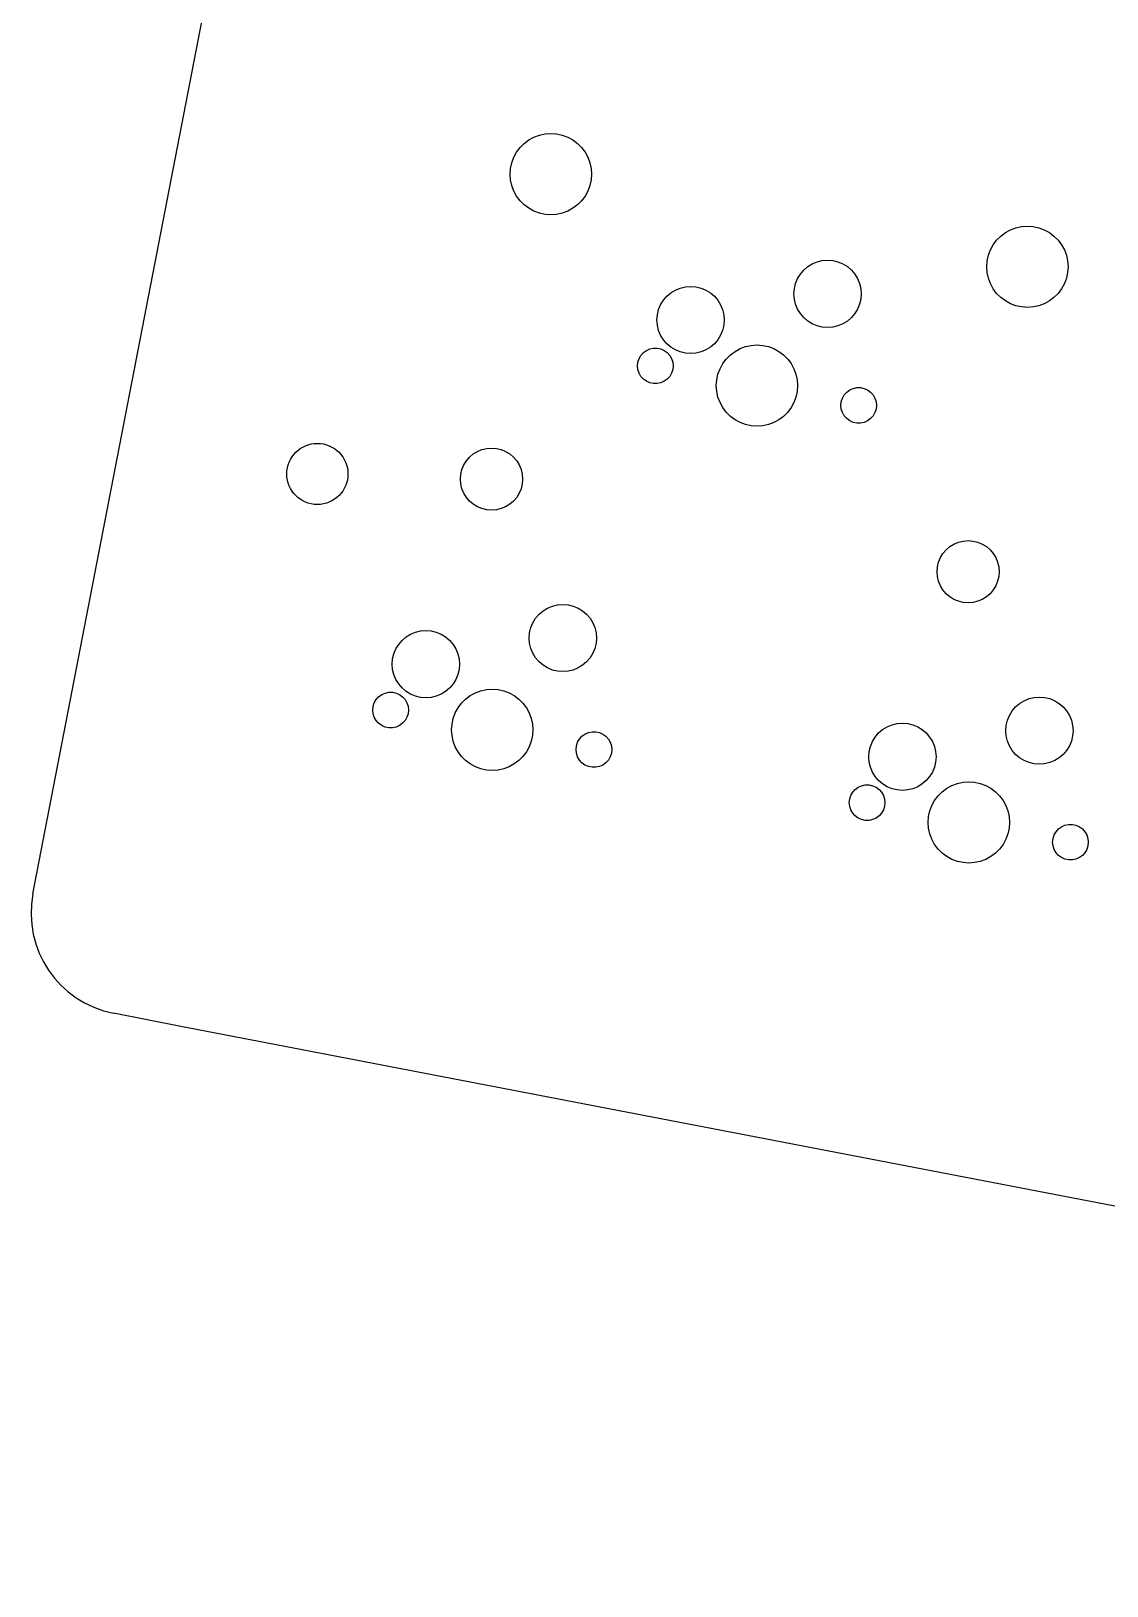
# Model space of a CAD drawing. Extents: x 101 to 518, y -308 to -134.
# Drawn here: x 101.5 to 154.2, y -307.3 to -231.1 of the extents above; entities that cross this region are included whole.
import ezdxf

# ---------------------------------------------------------------- set-up
doc = ezdxf.new("R2010")
doc.units = 0
doc.layers.add('BLACK', color=7, linetype='CONTINUOUS')

msp = doc.modelspace()

# ---------------------------------------------------------------- linework, layer by layer
at = {"layer": 'BLACK', "linetype": 'CONTINUOUS'}
for p, q in [((101.55841, -273.39485), (126.058534, -146.810875)), ((125.653761, -236.582415), (125.881504, -236.411929)), ((125.881504, -236.411929), (126.131192, -236.275589)), ((126.131192, -236.275589), (126.397741, -236.176171)), ((126.397741, -236.176171), (126.675726, -236.115699)), ((126.675726, -236.115699), (126.959488, -236.095404)), ((126.959488, -236.095404), (127.24325, -236.115699)), ((127.24325, -236.115699), (127.521235, -236.176171)), ((127.521235, -236.176171), (127.787784, -236.275589)), ((127.787784, -236.275589), (128.037472, -236.411929)), ((128.037472, -236.411929), (128.265215, -236.582415)), ((125.145773, -237.261008), (125.282113, -237.01132)), ((125.282113, -237.01132), (125.452599, -236.783577)), ((125.452599, -236.783577), (125.653761, -236.582415)), ((128.265215, -236.582415), (128.466377, -236.783577)), ((128.466377, -236.783577), (128.636863, -237.01132)), ((128.636863, -237.01132), (128.773203, -237.261008)), ((124.965588, -238.089304), (124.985883, -237.805542)), ((124.985883, -237.805542), (125.046355, -237.527557)), ((125.046355, -237.527557), (125.145773, -237.261008)), ((128.773203, -237.261008), (128.872621, -237.527557)), ((128.872621, -237.527557), (128.933093, -237.805542)), ((128.933093, -237.805542), (128.953388, -238.089304)), ((124.985883, -238.373066), (124.965588, -238.089304)), ((125.046355, -238.651051), (124.985883, -238.373066)), ((125.145773, -238.9176), (125.046355, -238.651051)), ((128.872621, -238.651051), (128.773203, -238.9176)), ((128.933093, -238.373066), (128.872621, -238.651051)), ((128.953388, -238.089304), (128.933093, -238.373066)), ((125.282113, -239.167288), (125.145773, -238.9176)), ((125.452599, -239.395031), (125.282113, -239.167288)), ((125.653761, -239.596193), (125.452599, -239.395031)), ((128.466377, -239.395031), (128.265215, -239.596193)), ((128.636863, -239.167288), (128.466377, -239.395031)), ((128.773203, -238.9176), (128.636863, -239.167288)), ((125.881504, -239.766679), (125.653761, -239.596193)), ((126.131192, -239.903019), (125.881504, -239.766679)), ((126.397741, -240.002437), (126.131192, -239.903019)), ((126.675726, -240.062909), (126.397741, -240.002437)), ((126.959488, -240.083204), (126.675726, -240.062909)), ((127.24325, -240.062909), (126.959488, -240.083204)), ((127.521235, -240.002437), (127.24325, -240.062909)), ((127.787784, -239.903019), (127.521235, -240.002437)), ((128.037472, -239.766679), (127.787784, -239.903019)), ((128.265215, -239.596193), (128.037472, -239.766679)), ((149.028758, -241.126054), (149.256501, -240.955568)), ((149.256501, -240.955568), (149.506189, -240.819228)), ((149.506189, -240.819228), (149.772738, -240.71981)), ((149.772738, -240.71981), (150.050723, -240.659338)), ((150.050723, -240.659338), (150.334485, -240.639043)), ((150.334485, -240.639043), (150.618247, -240.659338)), ((150.618247, -240.659338), (150.896232, -240.71981)), ((150.896232, -240.71981), (151.162781, -240.819228)), ((151.162781, -240.819228), (151.412469, -240.955568)), ((151.412469, -240.955568), (151.640212, -241.126054)), ((148.52077, -241.804647), (148.65711, -241.554959)), ((148.65711, -241.554959), (148.827596, -241.327216)), ((148.827596, -241.327216), (149.028758, -241.126054)), ((151.640212, -241.126054), (151.841374, -241.327216)), ((151.841374, -241.327216), (152.01186, -241.554959)), ((152.01186, -241.554959), (152.1482, -241.804647)), ((139.564655, -242.627567), (139.785417, -242.492284)), ((139.785417, -242.492284), (140.024623, -242.393202)), ((140.024623, -242.393202), (140.276384, -242.332759)), ((140.276384, -242.332759), (140.534501, -242.312445)), ((140.534501, -242.312445), (140.792618, -242.332759)), ((140.792618, -242.332759), (141.044379, -242.393202)), ((141.044379, -242.393202), (141.283585, -242.492284)), ((141.283585, -242.492284), (141.504347, -242.627567)), ((148.340585, -242.632943), (148.36088, -242.349181)), ((148.36088, -242.349181), (148.421352, -242.071196)), ((148.421352, -242.071196), (148.52077, -241.804647)), ((152.1482, -241.804647), (152.247618, -242.071196)), ((152.247618, -242.071196), (152.30809, -242.349181)), ((152.30809, -242.349181), (152.328385, -242.632943)), ((138.965258, -243.452567), (139.06434, -243.213361)), ((139.06434, -243.213361), (139.199623, -242.992599)), ((139.199623, -242.992599), (139.367775, -242.795719)), ((139.367775, -242.795719), (139.564655, -242.627567)), ((141.504347, -242.627567), (141.701227, -242.795719)), ((141.701227, -242.795719), (141.869379, -242.992599)), ((141.869379, -242.992599), (142.004662, -243.213361)), ((142.004662, -243.213361), (142.103744, -243.452567)), ((148.36088, -242.916705), (148.340585, -242.632943)), ((148.421352, -243.19469), (148.36088, -242.916705)), ((148.52077, -243.461239), (148.421352, -243.19469)), ((152.247618, -243.19469), (152.1482, -243.461239)), ((152.30809, -242.916705), (152.247618, -243.19469)), ((152.328385, -242.632943), (152.30809, -242.916705)), ((132.649787, -244.077415), (132.846667, -243.909263)), ((132.846667, -243.909263), (133.067429, -243.77398)), ((133.067429, -243.77398), (133.306635, -243.674898)), ((133.306635, -243.674898), (133.558396, -243.614455)), ((133.558396, -243.614455), (133.816513, -243.594141)), ((133.816513, -243.594141), (134.07463, -243.614455)), ((134.07463, -243.614455), (134.326391, -243.674898)), ((134.326391, -243.674898), (134.565597, -243.77398)), ((134.565597, -243.77398), (134.786359, -243.909263)), ((134.786359, -243.909263), (134.983239, -244.077415)), ((138.884501, -243.962445), (138.904815, -243.704328)), ((138.904815, -244.220562), (138.884501, -243.962445)), ((138.904815, -243.704328), (138.965258, -243.452567)), ((142.103744, -243.452567), (142.164187, -243.704328)), ((142.164187, -243.704328), (142.184501, -243.962445)), ((142.184501, -243.962445), (142.164187, -244.220562)), ((148.65711, -243.710927), (148.52077, -243.461239)), ((148.827596, -243.93867), (148.65711, -243.710927)), ((149.028758, -244.139832), (148.827596, -243.93867)), ((151.841374, -243.93867), (151.640212, -244.139832)), ((152.01186, -243.710927), (151.841374, -243.93867)), ((152.1482, -243.461239), (152.01186, -243.710927)), ((132.186827, -244.986024), (132.24727, -244.734263)), ((132.24727, -244.734263), (132.346352, -244.495057)), ((132.346352, -244.495057), (132.481635, -244.274295)), ((132.481635, -244.274295), (132.649787, -244.077415)), ((134.983239, -244.077415), (135.151391, -244.274295)), ((135.151391, -244.274295), (135.286674, -244.495057)), ((135.286674, -244.495057), (135.385756, -244.734263)), ((135.385756, -244.734263), (135.446199, -244.986024)), ((138.965258, -244.472323), (138.904815, -244.220562)), ((139.06434, -244.711529), (138.965258, -244.472323)), ((139.199623, -244.932291), (139.06434, -244.711529)), ((142.004662, -244.711529), (141.869379, -244.932291)), ((142.103744, -244.472323), (142.004662, -244.711529)), ((142.164187, -244.220562), (142.103744, -244.472323)), ((149.256501, -244.310318), (149.028758, -244.139832)), ((149.506189, -244.446658), (149.256501, -244.310318)), ((149.772738, -244.546076), (149.506189, -244.446658)), ((150.050723, -244.606548), (149.772738, -244.546076)), ((150.334485, -244.626843), (150.050723, -244.606548)), ((150.618247, -244.606548), (150.334485, -244.626843)), ((150.896232, -244.546076), (150.618247, -244.606548)), ((151.162781, -244.446658), (150.896232, -244.546076)), ((151.412469, -244.310318), (151.162781, -244.446658)), ((151.640212, -244.139832), (151.412469, -244.310318)), ((132.166513, -245.244141), (132.186827, -244.986024)), ((132.186827, -245.502258), (132.166513, -245.244141)), ((132.24727, -245.754019), (132.186827, -245.502258)), ((135.446199, -245.502258), (135.385756, -245.754019)), ((135.446199, -244.986024), (135.466513, -245.244141)), ((135.466513, -245.244141), (135.446199, -245.502258)), ((139.367775, -245.129171), (139.199623, -244.932291)), ((139.564655, -245.297323), (139.367775, -245.129171)), ((139.785417, -245.432606), (139.564655, -245.297323)), ((140.024623, -245.531688), (139.785417, -245.432606)), ((140.276384, -245.592131), (140.024623, -245.531688)), ((141.044379, -245.531688), (140.792618, -245.592131)), ((141.283585, -245.432606), (141.044379, -245.531688)), ((141.504347, -245.297323), (141.283585, -245.432606)), ((141.701227, -245.129171), (141.504347, -245.297323)), ((141.869379, -244.932291), (141.701227, -245.129171)), ((132.346352, -245.993225), (132.24727, -245.754019)), ((132.481635, -246.213987), (132.346352, -245.993225)), ((132.649787, -246.410867), (132.481635, -246.213987)), ((135.151391, -246.213987), (134.983239, -246.410867)), ((135.286674, -245.993225), (135.151391, -246.213987)), ((135.385756, -245.754019), (135.286674, -245.993225)), ((140.534501, -245.612445), (140.276384, -245.592131)), ((140.792618, -245.592131), (140.534501, -245.612445)), ((131.28584, -247.139251), (131.377302, -246.980834)), ((131.377302, -246.980834), (131.499703, -246.844894)), ((131.499703, -246.844894), (131.647692, -246.737374)), ((131.647692, -246.737374), (131.814802, -246.662972)), ((131.814802, -246.662972), (131.99373, -246.624939)), ((131.99373, -246.624939), (132.176654, -246.624939)), ((132.176654, -246.624939), (132.355582, -246.662972)), ((132.355582, -246.662972), (132.522692, -246.737374)), ((132.522692, -246.737374), (132.670681, -246.844894)), ((132.846667, -246.579019), (132.649787, -246.410867)), ((132.670681, -246.844894), (132.793082, -246.980834)), ((132.793082, -246.980834), (132.884544, -247.139251)), ((133.067429, -246.714302), (132.846667, -246.579019)), ((133.306635, -246.813384), (133.067429, -246.714302)), ((133.558396, -246.873827), (133.306635, -246.813384)), ((133.816513, -246.894141), (133.558396, -246.873827)), ((134.07463, -246.873827), (133.816513, -246.894141)), ((134.326391, -246.813384), (134.07463, -246.873827)), ((134.565597, -246.714302), (134.326391, -246.813384)), ((134.786359, -246.579019), (134.565597, -246.714302)), ((134.983239, -246.410867), (134.786359, -246.579019)), ((135.564969, -247.158729), (135.766131, -246.957567)), ((135.766131, -246.957567), (135.993874, -246.787081)), ((135.993874, -246.787081), (136.243562, -246.650741)), ((136.243562, -246.650741), (136.510111, -246.551323)), ((136.510111, -246.551323), (136.788096, -246.490851)), ((136.788096, -246.490851), (137.071858, -246.470556)), ((137.071858, -246.470556), (137.35562, -246.490851)), ((137.35562, -246.490851), (137.633605, -246.551323)), ((137.633605, -246.551323), (137.900154, -246.650741)), ((137.900154, -246.650741), (138.149842, -246.787081)), ((138.149842, -246.787081), (138.377585, -246.957567)), ((138.377585, -246.957567), (138.578747, -247.158729)), ((131.210192, -247.495146), (131.229313, -247.313223)), ((131.229313, -247.677069), (131.210192, -247.495146)), ((131.229313, -247.313223), (131.28584, -247.139251)), ((131.28584, -247.851041), (131.229313, -247.677069)), ((131.377302, -248.009458), (131.28584, -247.851041)), ((132.884544, -247.851041), (132.793082, -248.009458)), ((132.884544, -247.139251), (132.941071, -247.313223)), ((132.941071, -247.677069), (132.884544, -247.851041)), ((132.941071, -247.313223), (132.960192, -247.495146)), ((132.960192, -247.495146), (132.941071, -247.677069)), ((135.158725, -247.902709), (135.258143, -247.63616)), ((135.258143, -247.63616), (135.394483, -247.386472)), ((135.394483, -247.386472), (135.564969, -247.158729)), ((138.578747, -247.158729), (138.749233, -247.386472)), ((138.749233, -247.386472), (138.885573, -247.63616)), ((138.885573, -247.63616), (138.984991, -247.902709)), ((131.499703, -248.145398), (131.377302, -248.009458)), ((131.647692, -248.252918), (131.499703, -248.145398)), ((131.814802, -248.32732), (131.647692, -248.252918)), ((131.99373, -248.365353), (131.814802, -248.32732)), ((132.176654, -248.365353), (131.99373, -248.365353)), ((132.355582, -248.32732), (132.176654, -248.365353)), ((132.522692, -248.252918), (132.355582, -248.32732)), ((132.670681, -248.145398), (132.522692, -248.252918)), ((132.793082, -248.009458), (132.670681, -248.145398)), ((135.077958, -248.464456), (135.098253, -248.180694)), ((135.098253, -248.748218), (135.077958, -248.464456)), ((135.098253, -248.180694), (135.158725, -247.902709)), ((138.984991, -247.902709), (139.045463, -248.180694)), ((139.045463, -248.180694), (139.065758, -248.464456)), ((139.065758, -248.464456), (139.045463, -248.748218)), ((141.621024, -248.675994), (141.788134, -248.601592)), ((141.788134, -248.601592), (141.967062, -248.563559)), ((141.967062, -248.563559), (142.149986, -248.563559)), ((142.149986, -248.563559), (142.328914, -248.601592)), ((142.328914, -248.601592), (142.496024, -248.675994)), ((135.158725, -249.026203), (135.098253, -248.748218)), ((135.258143, -249.292752), (135.158725, -249.026203)), ((135.394483, -249.54244), (135.258143, -249.292752)), ((138.885573, -249.292752), (138.749233, -249.54244)), ((138.984991, -249.026203), (138.885573, -249.292752)), ((139.045463, -248.748218), (138.984991, -249.026203)), ((141.183524, -249.433766), (141.202645, -249.251843)), ((141.202645, -249.251843), (141.259172, -249.077871)), ((141.259172, -249.077871), (141.350634, -248.919454)), ((141.350634, -248.919454), (141.473035, -248.783514)), ((141.473035, -248.783514), (141.621024, -248.675994)), ((142.496024, -248.675994), (142.644013, -248.783514)), ((142.644013, -248.783514), (142.766414, -248.919454)), ((142.766414, -248.919454), (142.857876, -249.077871)), ((142.857876, -249.077871), (142.914403, -249.251843)), ((142.914403, -249.251843), (142.933524, -249.433766)), ((135.564969, -249.770183), (135.394483, -249.54244)), ((135.766131, -249.971345), (135.564969, -249.770183)), ((135.993874, -250.141831), (135.766131, -249.971345)), ((136.243562, -250.278171), (135.993874, -250.141831)), ((138.149842, -250.141831), (137.900154, -250.278171)), ((138.377585, -249.971345), (138.149842, -250.141831)), ((138.578747, -249.770183), (138.377585, -249.971345)), ((138.749233, -249.54244), (138.578747, -249.770183)), ((141.202645, -249.615689), (141.183524, -249.433766)), ((141.259172, -249.789661), (141.202645, -249.615689)), ((141.350634, -249.948078), (141.259172, -249.789661)), ((141.473035, -250.084018), (141.350634, -249.948078)), ((141.621024, -250.191538), (141.473035, -250.084018)), ((142.644013, -250.084018), (142.496024, -250.191538)), ((142.766414, -249.948078), (142.644013, -250.084018)), ((142.857876, -249.789661), (142.766414, -249.948078)), ((142.914403, -249.615689), (142.857876, -249.789661)), ((142.933524, -249.433766), (142.914403, -249.615689)), ((136.510111, -250.377589), (136.243562, -250.278171)), ((136.788096, -250.438061), (136.510111, -250.377589)), ((137.071858, -250.458356), (136.788096, -250.438061)), ((137.35562, -250.438061), (137.071858, -250.458356)), ((137.633605, -250.377589), (137.35562, -250.438061)), ((137.900154, -250.278171), (137.633605, -250.377589)), ((141.788134, -250.26594), (141.621024, -250.191538)), ((141.967062, -250.303973), (141.788134, -250.26594)), ((142.149986, -250.303973), (141.967062, -250.303973)), ((142.328914, -250.26594), (142.149986, -250.303973)), ((142.496024, -250.191538), (142.328914, -250.26594)), ((123.155774, -251.81636), (123.359677, -251.691408)), ((123.359677, -251.691408), (123.580617, -251.599892)), ((123.580617, -251.599892), (123.813153, -251.544065)), ((123.813153, -251.544065), (124.051559, -251.525302)), ((124.051559, -251.525302), (124.289965, -251.544065)), ((124.289965, -251.544065), (124.522501, -251.599892)), ((124.522501, -251.599892), (124.743441, -251.691408)), ((124.743441, -251.691408), (124.947344, -251.81636)), ((122.602149, -252.57836), (122.693665, -252.35742)), ((122.693665, -252.35742), (122.818617, -252.153517)), ((122.818617, -252.153517), (122.973928, -251.971671)), ((122.973928, -251.971671), (123.155774, -251.81636)), ((124.947344, -251.81636), (125.12919, -251.971671)), ((125.12919, -251.971671), (125.284501, -252.153517)), ((125.284501, -252.153517), (125.409453, -252.35742)), ((125.409453, -252.35742), (125.500969, -252.57836)), ((122.527559, -253.049302), (122.546322, -252.810896)), ((122.546322, -253.287708), (122.527559, -253.049302)), ((122.546322, -252.810896), (122.602149, -252.57836)), ((125.500969, -252.57836), (125.556796, -252.810896)), ((125.556796, -252.810896), (125.575559, -253.049302)), ((125.575559, -253.049302), (125.556796, -253.287708)), ((122.602149, -253.520244), (122.546322, -253.287708)), ((122.693665, -253.741184), (122.602149, -253.520244)), ((122.818617, -253.945087), (122.693665, -253.741184)), ((122.973928, -254.126933), (122.818617, -253.945087)), ((125.284501, -253.945087), (125.12919, -254.126933)), ((125.409453, -253.741184), (125.284501, -253.945087)), ((125.500969, -253.520244), (125.409453, -253.741184)), ((125.556796, -253.287708), (125.500969, -253.520244)), ((123.155774, -254.282244), (122.973928, -254.126933)), ((123.359677, -254.407196), (123.155774, -254.282244)), ((123.580617, -254.498712), (123.359677, -254.407196)), ((123.813153, -254.554539), (123.580617, -254.498712)), ((124.051559, -254.573302), (123.813153, -254.554539)), ((124.289965, -254.554539), (124.051559, -254.573302)), ((124.522501, -254.498712), (124.289965, -254.554539)), ((124.743441, -254.407196), (124.522501, -254.498712)), ((124.947344, -254.282244), (124.743441, -254.407196)), ((125.12919, -254.126933), (124.947344, -254.282244)), ((146.530771, -256.359998), (146.734674, -256.235046)), ((146.734674, -256.235046), (146.955614, -256.14353)), ((146.955614, -256.14353), (147.18815, -256.087703)), ((147.18815, -256.087703), (147.426556, -256.06894)), ((147.426556, -256.06894), (147.664962, -256.087703)), ((147.664962, -256.087703), (147.897498, -256.14353)), ((147.897498, -256.14353), (148.118438, -256.235046)), ((148.118438, -256.235046), (148.322341, -256.359998)), ((145.977146, -257.121998), (146.068662, -256.901058)), ((146.068662, -256.901058), (146.193614, -256.697155)), ((146.193614, -256.697155), (146.348925, -256.515309)), ((146.348925, -256.515309), (146.530771, -256.359998)), ((148.322341, -256.359998), (148.504187, -256.515309)), ((148.504187, -256.515309), (148.659498, -256.697155)), ((148.659498, -256.697155), (148.78445, -256.901058)), ((148.78445, -256.901058), (148.875966, -257.121998)), ((145.902556, -257.59294), (145.921319, -257.354534)), ((145.921319, -257.831346), (145.902556, -257.59294)), ((145.921319, -257.354534), (145.977146, -257.121998)), ((148.875966, -257.121998), (148.931793, -257.354534)), ((148.931793, -257.354534), (148.950556, -257.59294)), ((148.950556, -257.59294), (148.931793, -257.831346)), ((145.977146, -258.063882), (145.921319, -257.831346)), ((146.068662, -258.284822), (145.977146, -258.063882)), ((146.193614, -258.488725), (146.068662, -258.284822)), ((146.348925, -258.670571), (146.193614, -258.488725)), ((148.659498, -258.488725), (148.504187, -258.670571)), ((148.78445, -258.284822), (148.659498, -258.488725)), ((148.875966, -258.063882), (148.78445, -258.284822)), ((148.931793, -257.831346), (148.875966, -258.063882)), ((126.800507, -259.374826), (127.039713, -259.275744)), ((127.039713, -259.275744), (127.291474, -259.215301)), ((127.291474, -259.215301), (127.549591, -259.194987)), ((127.549591, -259.194987), (127.807708, -259.215301)), ((127.807708, -259.215301), (128.059469, -259.275744)), ((128.059469, -259.275744), (128.298675, -259.374826)), ((146.530771, -258.825882), (146.348925, -258.670571)), ((146.734674, -258.950834), (146.530771, -258.825882)), ((146.955614, -259.04235), (146.734674, -258.950834)), ((147.18815, -259.098177), (146.955614, -259.04235)), ((147.426556, -259.11694), (147.18815, -259.098177)), ((147.664962, -259.098177), (147.426556, -259.11694)), ((147.897498, -259.04235), (147.664962, -259.098177)), ((148.118438, -258.950834), (147.897498, -259.04235)), ((148.322341, -258.825882), (148.118438, -258.950834)), ((148.504187, -258.670571), (148.322341, -258.825882)), ((126.07943, -260.095903), (126.214713, -259.875141)), ((126.214713, -259.875141), (126.382865, -259.678261)), ((126.382865, -259.678261), (126.579745, -259.510109)), ((126.579745, -259.510109), (126.800507, -259.374826)), ((128.298675, -259.374826), (128.519437, -259.510109)), ((128.519437, -259.510109), (128.716317, -259.678261)), ((128.716317, -259.678261), (128.884469, -259.875141)), ((128.884469, -259.875141), (129.019752, -260.095903)), ((119.664877, -260.959957), (119.861757, -260.791805)), ((119.861757, -260.791805), (120.082519, -260.656522)), ((120.082519, -260.656522), (120.321725, -260.55744)), ((120.321725, -260.55744), (120.573486, -260.496997)), ((120.573486, -260.496997), (120.831603, -260.476683)), ((120.831603, -260.476683), (121.08972, -260.496997)), ((121.08972, -260.496997), (121.341481, -260.55744)), ((121.341481, -260.55744), (121.580687, -260.656522)), ((121.580687, -260.656522), (121.801449, -260.791805)), ((121.801449, -260.791805), (121.998329, -260.959957)), ((125.899591, -260.844987), (125.919905, -260.58687)), ((125.919905, -260.58687), (125.980348, -260.335109)), ((125.980348, -260.335109), (126.07943, -260.095903)), ((129.019752, -260.095903), (129.118834, -260.335109)), ((129.118834, -260.335109), (129.179277, -260.58687)), ((129.179277, -260.58687), (129.199591, -260.844987)), ((119.26236, -261.616805), (119.361442, -261.377599)), ((119.361442, -261.377599), (119.496725, -261.156837)), ((119.496725, -261.156837), (119.664877, -260.959957)), ((121.998329, -260.959957), (122.166481, -261.156837)), ((122.166481, -261.156837), (122.301764, -261.377599)), ((122.301764, -261.377599), (122.400846, -261.616805)), ((125.919905, -261.103104), (125.899591, -260.844987)), ((125.980348, -261.354865), (125.919905, -261.103104)), ((126.07943, -261.594071), (125.980348, -261.354865)), ((126.214713, -261.814833), (126.07943, -261.594071)), ((129.019752, -261.594071), (128.884469, -261.814833)), ((129.118834, -261.354865), (129.019752, -261.594071)), ((129.179277, -261.103104), (129.118834, -261.354865)), ((129.199591, -260.844987), (129.179277, -261.103104)), ((119.181603, -262.126683), (119.201917, -261.868566)), ((119.201917, -262.3848), (119.181603, -262.126683)), ((119.201917, -261.868566), (119.26236, -261.616805)), ((122.400846, -261.616805), (122.461289, -261.868566)), ((122.461289, -261.868566), (122.481603, -262.126683)), ((122.481603, -262.126683), (122.461289, -262.3848)), ((126.382865, -262.011713), (126.214713, -261.814833)), ((126.579745, -262.179865), (126.382865, -262.011713)), ((126.800507, -262.315148), (126.579745, -262.179865)), ((127.039713, -262.41423), (126.800507, -262.315148)), ((128.298675, -262.315148), (128.059469, -262.41423)), ((128.519437, -262.179865), (128.298675, -262.315148)), ((128.716317, -262.011713), (128.519437, -262.179865)), ((128.884469, -261.814833), (128.716317, -262.011713)), ((119.26236, -262.636561), (119.201917, -262.3848)), ((119.361442, -262.875767), (119.26236, -262.636561)), ((119.496725, -263.096529), (119.361442, -262.875767)), ((119.664877, -263.293409), (119.496725, -263.096529)), ((122.166481, -263.096529), (121.998329, -263.293409)), ((122.301764, -262.875767), (122.166481, -263.096529)), ((122.400846, -262.636561), (122.301764, -262.875767)), ((122.461289, -262.3848), (122.400846, -262.636561)), ((127.291474, -262.474673), (127.039713, -262.41423)), ((127.549591, -262.494987), (127.291474, -262.474673)), ((127.807708, -262.474673), (127.549591, -262.494987)), ((128.059469, -262.41423), (127.807708, -262.474673)), ((118.30093, -264.021793), (118.392392, -263.863376)), ((118.392392, -263.863376), (118.514793, -263.727436)), ((118.514793, -263.727436), (118.662782, -263.619916)), ((118.662782, -263.619916), (118.829892, -263.545514)), ((118.829892, -263.545514), (119.00882, -263.507481)), ((119.00882, -263.507481), (119.191744, -263.507481)), ((119.191744, -263.507481), (119.370672, -263.545514)), ((119.370672, -263.545514), (119.537782, -263.619916)), ((119.537782, -263.619916), (119.685771, -263.727436)), ((119.861757, -263.461561), (119.664877, -263.293409)), ((119.685771, -263.727436), (119.808172, -263.863376)), ((119.808172, -263.863376), (119.899634, -264.021793)), ((120.082519, -263.596844), (119.861757, -263.461561)), ((120.321725, -263.695926), (120.082519, -263.596844)), ((120.573486, -263.756369), (120.321725, -263.695926)), ((120.831603, -263.776683), (120.573486, -263.756369)), ((121.08972, -263.756369), (120.831603, -263.776683)), ((121.341481, -263.695926), (121.08972, -263.756369)), ((121.580687, -263.596844), (121.341481, -263.695926)), ((121.801449, -263.461561), (121.580687, -263.596844)), ((121.998329, -263.293409), (121.801449, -263.461561)), ((122.580059, -264.041271), (122.781221, -263.840109)), ((122.781221, -263.840109), (123.008964, -263.669623)), ((123.008964, -263.669623), (123.258652, -263.533283)), ((123.258652, -263.533283), (123.525201, -263.433865)), ((123.525201, -263.433865), (123.803186, -263.373393)), ((123.803186, -263.373393), (124.086948, -263.353098)), ((124.086948, -263.353098), (124.37071, -263.373393)), ((124.37071, -263.373393), (124.648695, -263.433865)), ((124.648695, -263.433865), (124.915244, -263.533283)), ((124.915244, -263.533283), (125.164932, -263.669623)), ((125.164932, -263.669623), (125.392675, -263.840109)), ((125.392675, -263.840109), (125.593837, -264.041271)), ((150.175504, -263.918466), (150.41471, -263.819384)), ((150.41471, -263.819384), (150.666471, -263.758941)), ((150.666471, -263.758941), (150.924588, -263.738627)), ((150.924588, -263.738627), (151.182705, -263.758941)), ((151.182705, -263.758941), (151.434466, -263.819384)), ((151.434466, -263.819384), (151.673672, -263.918466)), ((118.225282, -264.377688), (118.244403, -264.195765)), ((118.244403, -264.559611), (118.225282, -264.377688)), ((118.244403, -264.195765), (118.30093, -264.021793)), ((118.30093, -264.733583), (118.244403, -264.559611)), ((119.899634, -264.021793), (119.956161, -264.195765)), ((119.956161, -264.559611), (119.899634, -264.733583)), ((119.956161, -264.195765), (119.975282, -264.377688)), ((119.975282, -264.377688), (119.956161, -264.559611)), ((122.173815, -264.785251), (122.273233, -264.518702)), ((122.273233, -264.518702), (122.409573, -264.269014)), ((122.409573, -264.269014), (122.580059, -264.041271)), ((125.593837, -264.041271), (125.764323, -264.269014)), ((125.764323, -264.269014), (125.900663, -264.518702)), ((125.900663, -264.518702), (126.000081, -264.785251)), ((149.355345, -264.878749), (149.454427, -264.639543)), ((149.454427, -264.639543), (149.58971, -264.418781)), ((149.58971, -264.418781), (149.757862, -264.221901)), ((149.757862, -264.221901), (149.954742, -264.053749)), ((149.954742, -264.053749), (150.175504, -263.918466)), ((151.673672, -263.918466), (151.894434, -264.053749)), ((151.894434, -264.053749), (152.091314, -264.221901)), ((152.091314, -264.221901), (152.259466, -264.418781)), ((152.259466, -264.418781), (152.394749, -264.639543)), ((152.394749, -264.639543), (152.493831, -264.878749)), ((118.392392, -264.892), (118.30093, -264.733583)), ((118.514793, -265.02794), (118.392392, -264.892)), ((118.662782, -265.13546), (118.514793, -265.02794)), ((118.829892, -265.209862), (118.662782, -265.13546)), ((119.00882, -265.247895), (118.829892, -265.209862)), ((119.191744, -265.247895), (119.00882, -265.247895)), ((119.370672, -265.209862), (119.191744, -265.247895)), ((119.537782, -265.13546), (119.370672, -265.209862)), ((119.685771, -265.02794), (119.537782, -265.13546)), ((119.808172, -264.892), (119.685771, -265.02794)), ((119.899634, -264.733583), (119.808172, -264.892)), ((122.093048, -265.346998), (122.113343, -265.063236)), ((122.113343, -265.63076), (122.093048, -265.346998)), ((122.113343, -265.063236), (122.173815, -264.785251)), ((126.000081, -264.785251), (126.060553, -265.063236)), ((126.060553, -265.063236), (126.080848, -265.346998)), ((126.080848, -265.346998), (126.060553, -265.63076)), ((143.039874, -265.503597), (143.236754, -265.335445)), ((143.236754, -265.335445), (143.457516, -265.200162)), ((143.457516, -265.200162), (143.696722, -265.10108)), ((143.696722, -265.10108), (143.948483, -265.040637)), ((143.948483, -265.040637), (144.2066, -265.020323)), ((144.2066, -265.020323), (144.464717, -265.040637)), ((144.464717, -265.040637), (144.716478, -265.10108)), ((144.716478, -265.10108), (144.955684, -265.200162)), ((144.955684, -265.200162), (145.176446, -265.335445)), ((145.176446, -265.335445), (145.373326, -265.503597)), ((149.274588, -265.388627), (149.294902, -265.13051)), ((149.294902, -265.646744), (149.274588, -265.388627)), ((149.294902, -265.13051), (149.355345, -264.878749)), ((152.493831, -264.878749), (152.554274, -265.13051)), ((152.554274, -265.13051), (152.574588, -265.388627)), ((152.574588, -265.388627), (152.554274, -265.646744)), ((122.173815, -265.908745), (122.113343, -265.63076)), ((122.273233, -266.175294), (122.173815, -265.908745)), ((122.409573, -266.424982), (122.273233, -266.175294)), ((125.900663, -266.175294), (125.764323, -266.424982)), ((126.000081, -265.908745), (125.900663, -266.175294)), ((126.060553, -265.63076), (126.000081, -265.908745)), ((128.198614, -266.316308), (128.217735, -266.134385)), ((128.217735, -266.134385), (128.274262, -265.960413)), ((128.274262, -265.960413), (128.365724, -265.801996)), ((128.365724, -265.801996), (128.488125, -265.666056)), ((128.488125, -265.666056), (128.636114, -265.558536)), ((128.636114, -265.558536), (128.803224, -265.484134)), ((128.803224, -265.484134), (128.982152, -265.446101)), ((128.982152, -265.446101), (129.165076, -265.446101)), ((129.165076, -265.446101), (129.344004, -265.484134)), ((129.344004, -265.484134), (129.511114, -265.558536)), ((129.511114, -265.558536), (129.659103, -265.666056)), ((129.659103, -265.666056), (129.781504, -265.801996)), ((129.781504, -265.801996), (129.872966, -265.960413)), ((129.872966, -265.960413), (129.929493, -266.134385)), ((129.929493, -266.134385), (129.948614, -266.316308)), ((142.576914, -266.412206), (142.637357, -266.160445)), ((142.637357, -266.160445), (142.736439, -265.921239)), ((142.736439, -265.921239), (142.871722, -265.700477)), ((142.871722, -265.700477), (143.039874, -265.503597)), ((145.373326, -265.503597), (145.541478, -265.700477)), ((145.541478, -265.700477), (145.676761, -265.921239)), ((145.676761, -265.921239), (145.775843, -266.160445)), ((145.775843, -266.160445), (145.836286, -266.412206)), ((149.355345, -265.898505), (149.294902, -265.646744)), ((149.454427, -266.137711), (149.355345, -265.898505)), ((149.58971, -266.358473), (149.454427, -266.137711)), ((152.394749, -266.137711), (152.259466, -266.358473)), ((152.493831, -265.898505), (152.394749, -266.137711)), ((152.554274, -265.646744), (152.493831, -265.898505)), ((122.580059, -266.652725), (122.409573, -266.424982)), ((122.781221, -266.853887), (122.580059, -266.652725)), ((123.008964, -267.024373), (122.781221, -266.853887)), ((125.392675, -266.853887), (125.164932, -267.024373)), ((125.593837, -266.652725), (125.392675, -266.853887)), ((125.764323, -266.424982), (125.593837, -266.652725)), ((128.217735, -266.498231), (128.198614, -266.316308)), ((128.274262, -266.672203), (128.217735, -266.498231)), ((128.365724, -266.83062), (128.274262, -266.672203)), ((128.488125, -266.96656), (128.365724, -266.83062)), ((129.781504, -266.83062), (129.659103, -266.96656)), ((129.872966, -266.672203), (129.781504, -266.83062)), ((129.929493, -266.498231), (129.872966, -266.672203)), ((129.948614, -266.316308), (129.929493, -266.498231)), ((142.5566, -266.670323), (142.576914, -266.412206)), ((142.576914, -266.92844), (142.5566, -266.670323)), ((142.637357, -267.180201), (142.576914, -266.92844)), ((145.836286, -266.92844), (145.775843, -267.180201)), ((145.836286, -266.412206), (145.8566, -266.670323)), ((145.8566, -266.670323), (145.836286, -266.92844)), ((149.757862, -266.555353), (149.58971, -266.358473)), ((149.954742, -266.723505), (149.757862, -266.555353)), ((150.175504, -266.858788), (149.954742, -266.723505)), ((150.41471, -266.95787), (150.175504, -266.858788)), ((151.673672, -266.858788), (151.434466, -266.95787)), ((151.894434, -266.723505), (151.673672, -266.858788)), ((152.091314, -266.555353), (151.894434, -266.723505)), ((152.259466, -266.358473), (152.091314, -266.555353)), ((123.258652, -267.160713), (123.008964, -267.024373)), ((123.525201, -267.260131), (123.258652, -267.160713)), ((123.803186, -267.320603), (123.525201, -267.260131)), ((124.086948, -267.340898), (123.803186, -267.320603)), ((124.37071, -267.320603), (124.086948, -267.340898)), ((124.648695, -267.260131), (124.37071, -267.320603)), ((124.915244, -267.160713), (124.648695, -267.260131)), ((125.164932, -267.024373), (124.915244, -267.160713)), ((128.636114, -267.07408), (128.488125, -266.96656)), ((128.803224, -267.148482), (128.636114, -267.07408)), ((128.982152, -267.186515), (128.803224, -267.148482)), ((129.165076, -267.186515), (128.982152, -267.186515)), ((129.344004, -267.148482), (129.165076, -267.186515)), ((129.511114, -267.07408), (129.344004, -267.148482)), ((129.659103, -266.96656), (129.511114, -267.07408)), ((142.736439, -267.419407), (142.637357, -267.180201)), ((142.871722, -267.640169), (142.736439, -267.419407)), ((143.039874, -267.837049), (142.871722, -267.640169)), ((145.541478, -267.640169), (145.373326, -267.837049)), ((145.676761, -267.419407), (145.541478, -267.640169)), ((145.775843, -267.180201), (145.676761, -267.419407)), ((150.666471, -267.018313), (150.41471, -266.95787)), ((150.924588, -267.038627), (150.666471, -267.018313)), ((151.182705, -267.018313), (150.924588, -267.038627)), ((151.434466, -266.95787), (151.182705, -267.018313)), ((141.675927, -268.565433), (141.767389, -268.407016)), ((141.767389, -268.407016), (141.88979, -268.271076)), ((141.88979, -268.271076), (142.037779, -268.163556)), ((142.037779, -268.163556), (142.204889, -268.089154)), ((142.204889, -268.089154), (142.383817, -268.051121)), ((142.383817, -268.051121), (142.566741, -268.051121)), ((142.566741, -268.051121), (142.745669, -268.089154)), ((142.745669, -268.089154), (142.912779, -268.163556)), ((142.912779, -268.163556), (143.060768, -268.271076)), ((143.236754, -268.005201), (143.039874, -267.837049)), ((143.060768, -268.271076), (143.183169, -268.407016)), ((143.183169, -268.407016), (143.274631, -268.565433)), ((143.457516, -268.140484), (143.236754, -268.005201)), ((143.696722, -268.239566), (143.457516, -268.140484)), ((143.948483, -268.300009), (143.696722, -268.239566)), ((144.2066, -268.320323), (143.948483, -268.300009)), ((144.464717, -268.300009), (144.2066, -268.320323)), ((144.716478, -268.239566), (144.464717, -268.300009)), ((144.955684, -268.140484), (144.716478, -268.239566)), ((145.176446, -268.005201), (144.955684, -268.140484)), ((145.373326, -267.837049), (145.176446, -268.005201)), ((145.955056, -268.584911), (146.156218, -268.383749)), ((146.156218, -268.383749), (146.383961, -268.213263)), ((146.383961, -268.213263), (146.633649, -268.076923)), ((146.633649, -268.076923), (146.900198, -267.977505)), ((146.900198, -267.977505), (147.178183, -267.917033)), ((147.178183, -267.917033), (147.461945, -267.896738)), ((147.461945, -267.896738), (147.745707, -267.917033)), ((147.745707, -267.917033), (148.023692, -267.977505)), ((148.023692, -267.977505), (148.290241, -268.076923)), ((148.290241, -268.076923), (148.539929, -268.213263)), ((148.539929, -268.213263), (148.767672, -268.383749)), ((148.767672, -268.383749), (148.968834, -268.584911)), ((141.600279, -268.921328), (141.6194, -268.739405)), ((141.6194, -269.103251), (141.600279, -268.921328)), ((141.6194, -268.739405), (141.675927, -268.565433)), ((141.675927, -269.277223), (141.6194, -269.103251)), ((143.274631, -268.565433), (143.331158, -268.739405)), ((143.331158, -269.103251), (143.274631, -269.277223)), ((143.331158, -268.739405), (143.350279, -268.921328)), ((143.350279, -268.921328), (143.331158, -269.103251)), ((145.548812, -269.328891), (145.64823, -269.062342)), ((145.64823, -269.062342), (145.78457, -268.812654)), ((145.78457, -268.812654), (145.955056, -268.584911)), ((148.968834, -268.584911), (149.13932, -268.812654)), ((149.13932, -268.812654), (149.27566, -269.062342)), ((149.27566, -269.062342), (149.375078, -269.328891)), ((141.767389, -269.43564), (141.675927, -269.277223)), ((141.88979, -269.57158), (141.767389, -269.43564)), ((142.037779, -269.6791), (141.88979, -269.57158)), ((142.204889, -269.753502), (142.037779, -269.6791)), ((142.383817, -269.791535), (142.204889, -269.753502)), ((142.566741, -269.791535), (142.383817, -269.791535)), ((142.745669, -269.753502), (142.566741, -269.791535)), ((142.912779, -269.6791), (142.745669, -269.753502)), ((143.060768, -269.57158), (142.912779, -269.6791)), ((143.183169, -269.43564), (143.060768, -269.57158)), ((143.274631, -269.277223), (143.183169, -269.43564)), ((145.468045, -269.890638), (145.48834, -269.606876)), ((145.48834, -270.1744), (145.468045, -269.890638)), ((145.48834, -269.606876), (145.548812, -269.328891)), ((149.375078, -269.328891), (149.43555, -269.606876)), ((149.43555, -269.606876), (149.455845, -269.890638)), ((149.455845, -269.890638), (149.43555, -270.1744)), ((152.178221, -270.027774), (152.357149, -269.989741)), ((152.357149, -269.989741), (152.540073, -269.989741)), ((152.540073, -269.989741), (152.719001, -270.027774)), ((145.548812, -270.452385), (145.48834, -270.1744)), ((145.64823, -270.718934), (145.548812, -270.452385)), ((145.78457, -270.968622), (145.64823, -270.718934)), ((149.27566, -270.718934), (149.13932, -270.968622)), ((149.375078, -270.452385), (149.27566, -270.718934)), ((149.43555, -270.1744), (149.375078, -270.452385)), ((151.573611, -270.859948), (151.592732, -270.678025)), ((151.592732, -270.678025), (151.649259, -270.504053)), ((151.649259, -270.504053), (151.740721, -270.345636)), ((151.740721, -270.345636), (151.863122, -270.209696)), ((151.863122, -270.209696), (152.011111, -270.102176)), ((152.011111, -270.102176), (152.178221, -270.027774)), ((152.719001, -270.027774), (152.886111, -270.102176)), ((152.886111, -270.102176), (153.0341, -270.209696)), ((153.0341, -270.209696), (153.156501, -270.345636)), ((153.156501, -270.345636), (153.247963, -270.504053)), ((153.247963, -270.504053), (153.30449, -270.678025)), ((153.30449, -270.678025), (153.323611, -270.859948)), ((145.955056, -271.196365), (145.78457, -270.968622)), ((146.156218, -271.397527), (145.955056, -271.196365)), ((146.383961, -271.568013), (146.156218, -271.397527)), ((148.767672, -271.397527), (148.539929, -271.568013)), ((148.968834, -271.196365), (148.767672, -271.397527)), ((149.13932, -270.968622), (148.968834, -271.196365)), ((151.592732, -271.041871), (151.573611, -270.859948)), ((151.649259, -271.215843), (151.592732, -271.041871)), ((151.740721, -271.37426), (151.649259, -271.215843)), ((151.863122, -271.5102), (151.740721, -271.37426)), ((152.011111, -271.61772), (151.863122, -271.5102)), ((153.0341, -271.5102), (152.886111, -271.61772)), ((153.156501, -271.37426), (153.0341, -271.5102)), ((153.247963, -271.215843), (153.156501, -271.37426)), ((153.30449, -271.041871), (153.247963, -271.215843)), ((153.323611, -270.859948), (153.30449, -271.041871)), ((146.633649, -271.704353), (146.383961, -271.568013)), ((146.900198, -271.803771), (146.633649, -271.704353)), ((147.178183, -271.864243), (146.900198, -271.803771)), ((147.461945, -271.884538), (147.178183, -271.864243)), ((147.745707, -271.864243), (147.461945, -271.884538)), ((148.023692, -271.803771), (147.745707, -271.864243)), ((148.290241, -271.704353), (148.023692, -271.803771)), ((148.539929, -271.568013), (148.290241, -271.704353)), ((152.178221, -271.692122), (152.011111, -271.61772)), ((152.357149, -271.730155), (152.178221, -271.692122)), ((152.540073, -271.730155), (152.357149, -271.730155)), ((152.719001, -271.692122), (152.540073, -271.730155)), ((152.886111, -271.61772), (152.719001, -271.692122)), ((108.80974, -279.896311), (105.509757, -279.252412)), ((251.379039, -307.342807), (108.80974, -279.896311))]:
    msp.add_line(p, q, dxfattribs=at)
at = {"layer": 'BLACK'}
msp.add_circle((115.50974, -252.796311), 1.5, dxfattribs=at)
msp.add_arc((106.4673, -274.345), 4.999958, -190.95453806, -101.04093113, dxfattribs=at)

doc.saveas('drawing.dxf')
